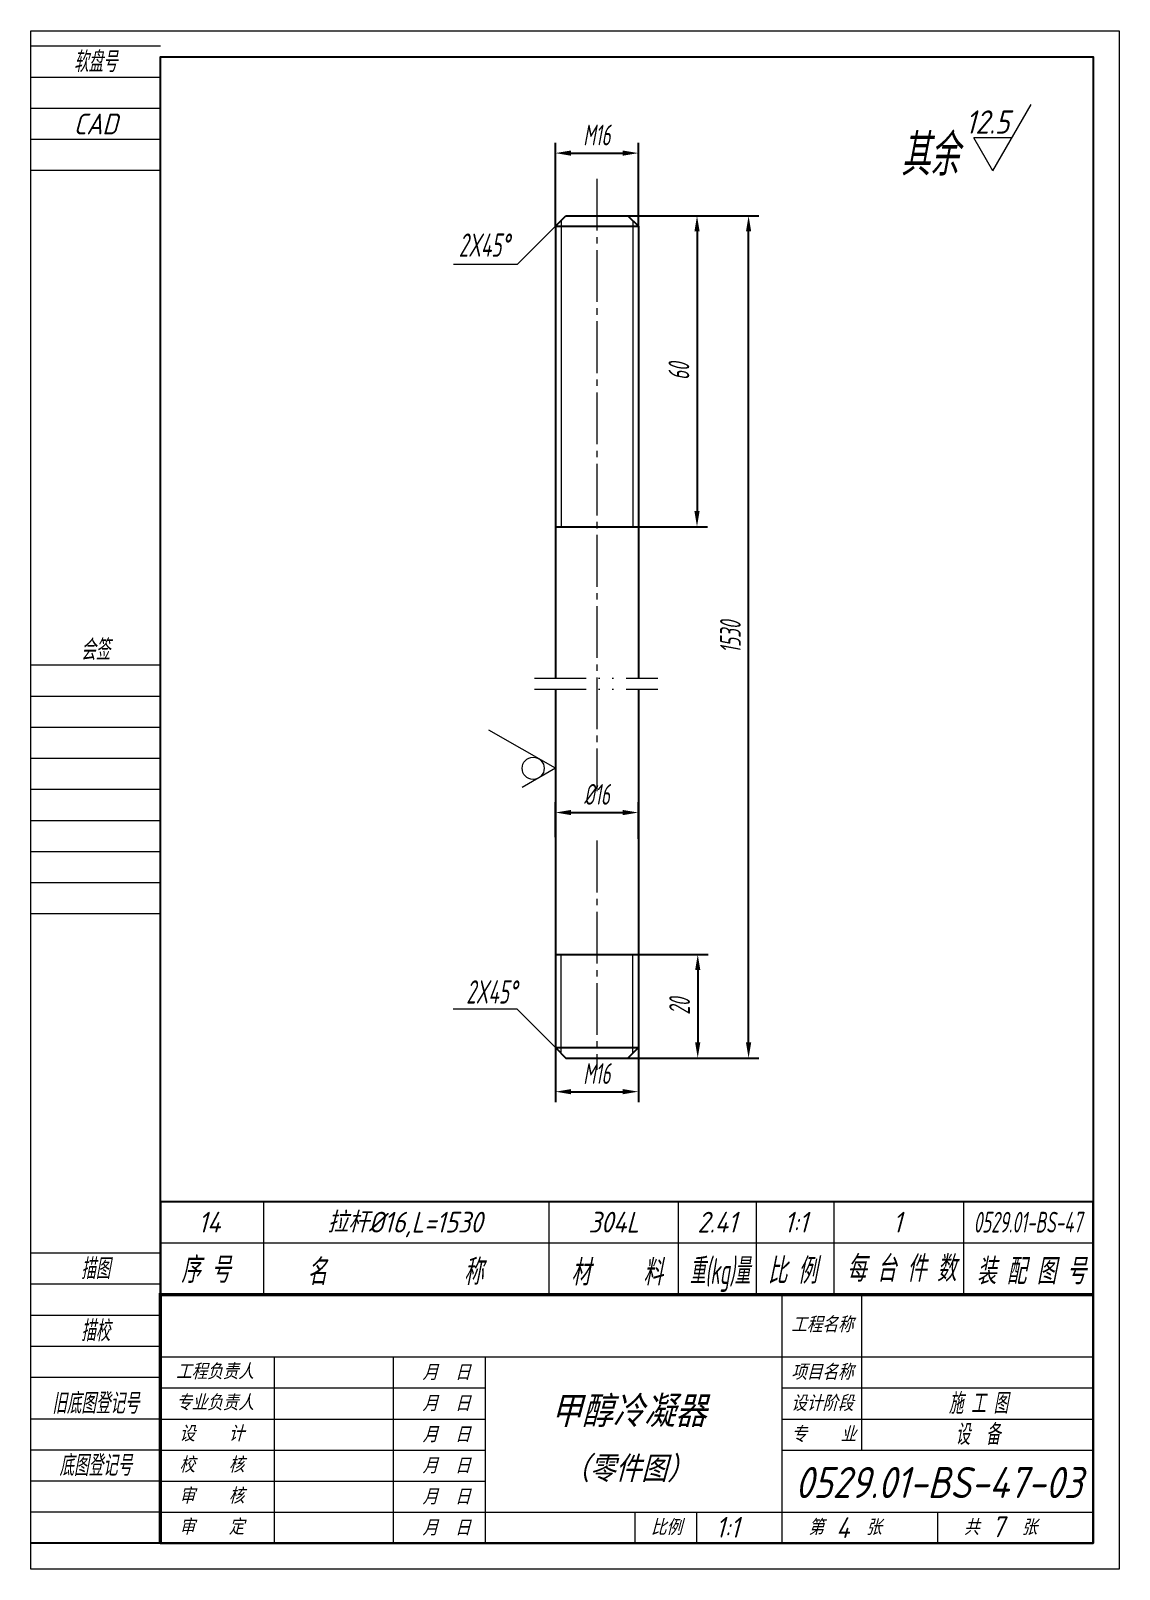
# Model space of a CAD drawing. Header units: millimetres. Extents: x 1265 to 1475, y 783 to 1080.
import ezdxf
from ezdxf.enums import TextEntityAlignment as Align

# ---------------------------------------------------------------- set-up
doc = ezdxf.new("R2010")
doc.units = ezdxf.units.MM
doc.header["$PDMODE"] = 3
doc.linetypes.add('GEN4A', pattern=[17.5, 10, -2.5, 0, -2.5, 0, -2.5])
doc.linetypes.add('GEN7', pattern=[13.75, 10, -1.25, 1.25, -1.25])
for name, color, linetype, lineweight in [('4', 3, 'Continuous', 18), ('4A', 3, 'GEN4A', 18), ('5', 3, 'Continuous', 18), ('6', 2, 'Continuous', 18), ('7', 4, 'GEN7', 18), ('8', 1, 'Continuous', 18), ('RAHM2', 1, 'Continuous', 18), ('RAHM3', 2, 'Continuous', 18), ('TILE1', 5, 'Continuous', 18)]:
    doc.layers.add(name, color=color, linetype=linetype, lineweight=lineweight)
doc.styles.add('HZ', font='gbeitc.shx', dxfattribs={"width": 0.7, "bigfont": 'hztxt.shx'})
doc.styles.add('HZTXT', font='gbeitc.shx', dxfattribs={"bigfont": 'hztxt.shx'})
doc.styles.add('ROMANC', font='gbeitc.shx', dxfattribs={"bigfont": 'hztxt.shx'})
doc.styles.get("Standard").update_dxf_attribs({"font": 'gbeitc.shx', "bigfont": 'hztxt.shx'})
doc.dimstyles.new('GEN-ISO', dxfattribs={"dimtxt": 4, "dimasz": 3, "dimexe": 2, "dimexo": 0, "dimgap": 1.5, "dimtad": 1, "dimzin": 0, "dimdsep": 46, "dimtxsty": 'HZ', "dimcen": 0, "dimdle": 6, "dimclrd": 256, "dimclre": 256, "dimclrt": 2, "dimadec": 0, "dimazin": 0, "dimtfac": 1, "dimtmove": 0, "dimatfit": 2, "dimldrblk": 'CLOSED', "dimfxl": 0, "dimtolj": 1, "dimtzin": 0, "dimarcsym": 0})

# ---------------------------------------------------------------- blocks, each defined once
blk = doc.blocks.new('*D21')
at = {"layer": '5', "lineweight": -2}
for p, q in [((1380.72, 1044.46), (1396.04, 1044.46)), ((1394.04, 1041.46), (1394.04, 987.46)), ((1382.72, 984.46), (1396.04, 984.46))]:
    blk.add_line(p, q, dxfattribs=at)
at = {"layer": '5'}
for points in [[(1393.54, 1041.46), (1394.54, 1041.46), (1394.04, 1044.46)], [(1393.54, 987.46), (1394.54, 987.46), (1394.04, 984.46)]]:
    blk.add_solid(points, dxfattribs=at)
at = {"layer": 'Defpoints', "color": 0}
for p in [(1380.72, 1044.46), (1382.72, 984.46), (1394.04, 984.46)]:
    blk.add_point(p, dxfattribs=at)
at = {"layer": '5', "color": 2, "insert": (1390.54, 1014.46), "char_height": 4, "attachment_point": 5, "rotation": 90, "style": 'HZ'}
blk.add_mtext('\\A1;60', dxfattribs=at)
blk = doc.blocks.new('_CLOSED')
at = {"color": 0, "linetype": 'ByBlock', "lineweight": -2}
for p, q in [((-1, 0.166667), (0, 0)), ((-1, 0.166667), (-1, -0.166667)), ((0, 0), (-1, -0.166667)), ((0, 0), (-1, 0))]:
    blk.add_line(p, q, dxfattribs=at)
blk = doc.blocks.new('*D22')
at = {"layer": '5', "lineweight": -2}
for p, q in [((1382.72, 901.89), (1396.18, 901.89)), ((1394.18, 898.89), (1394.18, 884.89)), ((1380.72, 881.89), (1396.18, 881.89))]:
    blk.add_line(p, q, dxfattribs=at)
at = {"layer": '5'}
for points in [[(1393.68, 898.89), (1394.68, 898.89), (1394.18, 901.89)], [(1393.68, 884.89), (1394.68, 884.89), (1394.18, 881.89)]]:
    blk.add_solid(points, dxfattribs=at)
at = {"layer": 'Defpoints', "color": 0}
for p in [(1382.72, 901.89), (1380.72, 881.89), (1394.18, 881.89)]:
    blk.add_point(p, dxfattribs=at)
at = {"layer": '5', "color": 2, "insert": (1390.68, 891.89), "char_height": 4, "attachment_point": 5, "rotation": 90, "style": 'HZ'}
blk.add_mtext('\\A1;20', dxfattribs=at)
blk = doc.blocks.new('*D23')
at = {"layer": '5', "lineweight": -2}
for p, q in [((1380.72, 1044.46), (1405.99, 1044.46)), ((1403.99, 884.89), (1403.99, 1041.46)), ((1380.72, 881.89), (1405.99, 881.89))]:
    blk.add_line(p, q, dxfattribs=at)
at = {"layer": '5'}
for points in [[(1403.49, 1041.46), (1404.49, 1041.46), (1403.99, 1044.46)], [(1403.49, 884.89), (1404.49, 884.89), (1403.99, 881.89)]]:
    blk.add_solid(points, dxfattribs=at)
at = {"layer": 'Defpoints', "color": 0}
for p in [(1380.72, 1044.46), (1403.99, 1044.46), (1380.72, 881.89)]:
    blk.add_point(p, dxfattribs=at)
at = {"layer": '5', "color": 2, "insert": (1400.49, 963.18), "char_height": 4, "attachment_point": 5, "rotation": 90, "style": 'HZ'}
blk.add_mtext('\\A1;1530', dxfattribs=at)
blk = doc.blocks.new('GB-A4')
blk.add_line((115, 7), (90, 7))
blk.add_lwpolyline([(115, 7), (115, 294), (295, 294), (295, 7)], close=True)
at = {"layer": 'RAHM2'}
for p, q in [((115, 290), (90, 290)), ((115, 278), (90, 278)), ((115, 170.5), (90, 170.5)), ((115, 158.5), (90, 158.5)), ((115, 146.5), (90, 146.5)), ((115, 134.5), (90, 134.5)), ((115, 57), (90, 57)), ((115, 45), (90, 45)), ((115, 31), (90, 31)), ((115, 19), (90, 19)), ((115, 13), (90, 13))]:
    blk.add_line(p, q, dxfattribs=at)
at = {"layer": 'RAHM3'}
for p, q in [((115, 296), (90, 296)), ((115, 284), (90, 284)), ((115, 272), (90, 272)), ((115, 176.5), (90, 176.5)), ((115, 164.5), (90, 164.5)), ((115, 152.5), (90, 152.5)), ((115, 140.5), (90, 140.5)), ((115, 128.5), (90, 128.5)), ((115, 63), (90, 63)), ((115, 51), (90, 51)), ((115, 39), (90, 39)), ((115, 25), (90, 25))]:
    blk.add_line(p, q, dxfattribs=at)
at = {"layer": 'TILE1'}
blk.add_line((90, 2), (90, 299), dxfattribs=at)
blk.add_lwpolyline([(90, 299), (300, 299), (300, 2), (90, 2)], dxfattribs=at)
for tag, p in [('MAX', (300, 301)), ('RU', (295, 296)), ('INSERT', (295, 7))]:
    blk.add_attdef(tag, p, '', height=3.5)
at = {"layer": 'RAHM2', "char_height": 4, "attachment_point": 8}
for s, insert, width, style in [('软盘号', (102.5, 291), 17.4835, 'HZ'), ('CAD', (102.5, 279), 12.5019, 'ROMANC'), ('会签', (102.5, 177.5), 11.6477, 'HZ'), ('描图', (102.5, 58), 11.6477, 'HZ'), ('描校', (102.5, 46), 11.6477, 'HZ'), ('旧底图登记号', (102.5, 32), 34.991, 'HZ'), ('底图登记号', (102.5, 20), 29.1552, 'HZ')]:
    blk.add_mtext(s, dxfattribs=dict(at, insert=insert, width=width, style=style))
blk = doc.blocks.new('*D24')
at = {"layer": '5', "lineweight": -2}
for p, q in [((1366.72, 883.89), (1366.72, 873.39)), ((1382.72, 883.89), (1382.72, 873.39)), ((1369.72, 875.39), (1379.72, 875.39))]:
    blk.add_line(p, q, dxfattribs=at)
at = {"layer": '5'}
for points in [[(1369.72, 875.89), (1369.72, 874.89), (1366.72, 875.39)], [(1379.72, 875.89), (1379.72, 874.89), (1382.72, 875.39)]]:
    blk.add_solid(points, dxfattribs=at)
at = {"layer": 'Defpoints', "color": 0}
for p in [(1366.72, 883.89), (1382.72, 883.89), (1382.72, 875.39)]:
    blk.add_point(p, dxfattribs=at)
at = {"layer": '5', "color": 2, "insert": (1374.72, 878.89), "char_height": 4, "attachment_point": 5, "style": 'HZ'}
blk.add_mtext('\\A1;M16', dxfattribs=at)
blk = doc.blocks.new('GEFROG8')
at = {"color": 0}
for q in [(5.714286, 10), (-2.857143, 5)]:
    blk.add_line((0, 0), q, dxfattribs=at)
blk.add_circle((0, 3.341936), 1.658064, dxfattribs=at)
for tag, p in [('GEFROU2', (2.45, 10.1)), ('GEFROU1', (2.45, 5.6))]:
    blk.add_attdef(tag, text='', height=3.5, dxfattribs=at).set_placement(p, align=Align.RIGHT)
blk.add_attdef('GEFROU0', (0, 0), '', height=1, dxfattribs=at)
blk = doc.blocks.new('*D25')
at = {"layer": '5', "lineweight": -2}
for p, q in [((1366.72, 924.51), (1366.72, 931.28)), ((1382.72, 924.19), (1382.72, 931.28)), ((1369.72, 929.28), (1379.72, 929.28))]:
    blk.add_line(p, q, dxfattribs=at)
at = {"layer": '5'}
for points in [[(1369.72, 929.78), (1369.72, 928.78), (1366.72, 929.28)], [(1379.72, 929.78), (1379.72, 928.78), (1382.72, 929.28)]]:
    blk.add_solid(points, dxfattribs=at)
at = {"layer": 'Defpoints', "color": 0}
for p in [(1382.72, 929.28), (1366.72, 924.51), (1382.72, 924.19)]:
    blk.add_point(p, dxfattribs=at)
at = {"layer": '5', "color": 2, "insert": (1374.72, 932.78), "char_height": 4, "attachment_point": 5, "style": 'HZ'}
blk.add_mtext('\\A1;%%C16', dxfattribs=at)
blk = doc.blocks.new('*D26')
at = {"layer": '5', "lineweight": -2}
for p, q in [((1366.72, 1042.46), (1366.72, 1058.58)), ((1382.72, 1042.46), (1382.72, 1058.58)), ((1369.72, 1056.58), (1379.72, 1056.58))]:
    blk.add_line(p, q, dxfattribs=at)
at = {"layer": '5'}
for points in [[(1369.72, 1057.08), (1369.72, 1056.08), (1366.72, 1056.58)], [(1379.72, 1057.08), (1379.72, 1056.08), (1382.72, 1056.58)]]:
    blk.add_solid(points, dxfattribs=at)
at = {"layer": 'Defpoints', "color": 0}
for p in [(1382.72, 1056.58), (1366.72, 1042.46), (1382.72, 1042.46)]:
    blk.add_point(p, dxfattribs=at)
at = {"layer": '5', "color": 2, "insert": (1374.72, 1060.08), "char_height": 4, "attachment_point": 5, "style": 'HZ'}
blk.add_mtext('\\A1;M16', dxfattribs=at)
blk = doc.blocks.new('GEFROG4')
at = {"color": 0}
for p, q in [((0, 0), (5.714286, 10)), ((0, 0), (-2.857143, 5)), ((2.857143, 5), (-2.857143, 5))]:
    blk.add_line(p, q, dxfattribs=at)
for tag, p in [('GEFROU2', (2.416099, 10.1)), ('GEFROU1', (2.45, 5.6))]:
    blk.add_attdef(tag, text='', height=3.5, dxfattribs=at).set_placement(p, align=Align.RIGHT)
blk.add_attdef('GEFROU0', (0, 0), '', height=1, dxfattribs=at)

msp = doc.modelspace()

# ---------------------------------------------------------------- linework, layer by layer
for p, q in [((1366.723, 1042.464), (1368.723, 1044.464)), ((1368.723, 1044.464), (1380.723, 1044.464)), ((1380.723, 1044.464), (1382.723, 1042.464)), ((1366.723, 1042.464), (1366.723, 955.229)), ((1366.723, 1042.464), (1382.723, 1042.464)), ((1382.723, 1042.464), (1382.723, 955.229)), ((1366.723, 984.464), (1382.723, 984.464)), ((1366.723, 953.119), (1366.723, 883.892)), ((1382.723, 953.119), (1382.723, 883.892)), ((1366.723, 901.892), (1382.723, 901.892)), ((1366.723, 883.892), (1382.723, 883.892)), ((1366.723, 883.892), (1368.723, 881.892)), ((1380.723, 881.892), (1382.723, 883.892)), ((1368.723, 881.892), (1380.723, 881.892)), ((1290.49, 854.203), (1470.499, 854.203)), ((1290.499, 854.203), (1290.499, 836.202)), ((1470.499, 788.199), (1470.499, 854.203)), ((1470.499, 788.199), (1470.499, 836.202)), ((1290.49, 788.199), (1470.499, 788.199))]:
    msp.add_line(p, q)
msp.add_lwpolyline([(1290.49, 788.199, 0.6, 0.6, 0), (1290.49, 836.199, 0.6, 0.6, 0), (1470.49, 836.199, 0.6, 0.6, 0)], format="xyseb")
at = {"layer": '4'}
for p, q in [((1367.806, 1043.547), (1367.806, 984.464)), ((1381.641, 1043.547), (1381.641, 984.464)), ((1367.806, 882.81), (1367.806, 901.892)), ((1381.641, 882.81), (1381.641, 901.892))]:
    msp.add_line(p, q, dxfattribs=at)
at = {"layer": '4A'}
for p, q in [((1362.669, 955.229), (1386.497, 955.229)), ((1362.669, 953.119), (1386.497, 953.119))]:
    msp.add_line(p, q, dxfattribs=at)
at = {"layer": '5'}
for points in [[(1366.746, 1042.483), (1359.332, 1035.074), (1347.042, 1035.074)], [(1366.723, 883.892), (1359.309, 891.301), (1347.019, 891.301)]]:
    msp.add_lwpolyline(points, dxfattribs=at)
at = {"layer": '7'}
for p, q in [((1374.723, 1051.626), (1374.723, 933.432)), ((1374.723, 923.868), (1374.723, 879.592))]:
    msp.add_line(p, q, dxfattribs=at)
at = {"layer": '8'}
for p, q in [((1310.491, 836.202), (1310.491, 854.203)), ((1365.493, 836.202), (1365.493, 854.203)), ((1390.495, 836.202), (1390.495, 854.203)), ((1405.495, 836.202), (1405.495, 854.203)), ((1420.496, 836.202), (1420.496, 854.203)), ((1445.497, 836.202), (1445.497, 854.203)), ((1290.49, 846.202), (1470.499, 846.202)), ((1410.49, 788.199), (1410.49, 836.199)), ((1425.872, 806.199), (1425.872, 836.199)), ((1290.49, 824.199), (1470.49, 824.199)), ((1312.49, 788.199), (1312.49, 824.199)), ((1335.49, 788.199), (1335.49, 824.199)), ((1353.212, 788.199), (1353.212, 824.199)), ((1290.49, 818.199), (1353.212, 818.199)), ((1410.49, 818.199), (1470.49, 818.199)), ((1290.49, 812.199), (1353.212, 812.199)), ((1410.49, 812.199), (1470.49, 812.199)), ((1290.49, 806.199), (1353.212, 806.199)), ((1410.49, 806.199), (1470.49, 806.199)), ((1290.49, 800.199), (1353.212, 800.199)), ((1290.49, 794.199), (1470.49, 794.199)), ((1382.048, 794.199), (1382.048, 788.199)), ((1393.958, 794.199), (1393.958, 788.199)), ((1440.49, 788.199), (1440.49, 794.199))]:
    msp.add_line(p, q, dxfattribs=at)

# ---------------------------------------------------------------- block references
msp.add_blockref('GB-A4', (1175.499, 781.199))
at = {"layer": '6', "linetype": 'Continuous'}
ref = msp.add_blockref('GEFROG4', (1451.134, 1053.133), dxfattribs=dict(at, xscale=1.285714285714221, yscale=1.285714285714334, zscale=1.285714285714286))
ref.add_attrib('GEFROU1', '12.5', dxfattribs={"layer": '0', "color": 0, "height": 4.5}).set_placement((1454.284, 1060.333), align=Align.RIGHT)
at = {"layer": '6', "linetype": 'Continuous', "xscale": 1.285714285714334, "yscale": 1.285714285714334, "zscale": 1.285714285714286, "rotation": 90}
msp.add_blockref('GEFROG8', (1366.723, 937.815), dxfattribs=at)

# ---------------------------------------------------------------- texts
at = {"layer": '6', "style": 'HZ'}
for s, insert, char_height, width, attachment_point in [('其余', (1433.369, 1052.229), 8, 23.29536, 7), ('2X45%%D', (1357.832, 1036.574), 4.5, 19.72296, 9), ('2X45%%D', (1359.269, 892.401), 4.5, 19.72296, 9), ('施 工 图', (1442.586, 813.199), 4, 23.34336, 7), ('设  备', (1443.894, 807.199), 4, 17.50752, 7)]:
    msp.add_mtext(s, dxfattribs=dict(at, insert=insert, char_height=char_height, width=width, attachment_point=attachment_point))
at = {"layer": '6', "color": 2, "style": 'HZ'}
for tag, text, height, p in [('甲醇冷凝器', 'TZMC', 6, (1380.705, 810.645)), ('（零件图）', 'TZMC2', 5, (1380.705, 800.071)), ('0529.01-BS-47-03', 'TH', 6, (1440.655, 796.943)), ('4', 'TZXH', 4, (1422.156, 789.221)), ('7', 'TZZS', 4, (1452.082, 789.383))]:
    msp.add_attdef(tag, text=text, height=height, dxfattribs=at).set_placement(p, align=Align.CENTER)
msp.add_attdef('1:1', (1397.645, 789.302), 'BL', height=4, dxfattribs=at)
at = {"layer": '8'}
for s, insert, char_height, width, attachment_point, style in [('{\\W0.75;序 号}', (1299.258, 840.973), 5, 19.51929, 5, 'HZ'), ('{\\W0.75;名             称}', (1335.8, 840.584), 5, 66.58157, 5, 'HZ'), ('{\\W0.75;材     料}', (1378.56, 840.468), 5, 35.20671, 5, 'HZ'), ('{\\W0.6;重(kg)量}', (1398.461, 840.003), 5, 25.05789, 5, 'HZ'), ('{\\W0.75;比 例}', (1412.435, 840.8), 5, 19.51929, 5, 'HZ'), ('{\\W0.75;每 台 件 数}', (1433.493, 841.216), 5, 42.99043, 5, 'HZ'), ('{\\W0.75;装 配 图 号}', (1458.539, 840.688), 5, 42.99043, 5, 'HZ'), ('工程名称', (1412.173, 828.928), 3, 24.96189, 7, 'HZTXT'), ('工程负责人', (1293.485, 819.862), 3, 31.20686, 7, 'HZTXT'), ('月  日', (1341.042, 819.694), 3, 18.73491, 7, 'HZTXT'), ('项目名称', (1412.173, 819.755), 3, 24.96189, 7, 'HZTXT'), ('专业负责人', (1293.485, 813.862), 3, 31.20686, 7, 'HZTXT'), ('月  日', (1341.042, 813.694), 3, 18.73491, 7, 'HZTXT'), ('设计阶段', (1412.173, 813.733), 3, 24.96189, 7, 'HZTXT'), ('设    计', (1294.133, 807.862), 3, 24.99789, 7, 'HZTXT'), ('月  日', (1341.042, 807.694), 3, 18.73491, 7, 'HZTXT'), ('专    业', (1412.173, 807.733), 3, 24.99789, 7, 'HZTXT'), ('校    核', (1294.133, 801.862), 3, 24.99789, 7, 'HZTXT'), ('月  日', (1341.042, 801.694), 3, 18.73491, 7, 'HZTXT'), ('审    核', (1294.133, 795.862), 3, 24.99789, 7, 'HZTXT'), ('月  日', (1341.042, 795.694), 3, 18.73491, 7, 'HZTXT'), ('审    定', (1294.133, 789.862), 3, 24.99789, 7, 'HZTXT'), ('比例', (1385.094, 789.782), 3, 12.47194, 7, 'HZTXT'), ('第     张', (1415.49, 789.782), 3, 28.12937, 7, 'HZTXT'), ('共     张', (1445.49, 789.782), 3, 28.12937, 7, 'HZTXT'), ('月  日', (1341.042, 789.694), 3, 18.73491, 7, 'HZTXT')]:
    msp.add_mtext(s, dxfattribs=dict(at, insert=insert, char_height=char_height, width=width, attachment_point=attachment_point, style=style))
at = {"layer": 'RAHM3', "style": 'HZ'}
for tag, text, p in [('拉杆%%C16,L=1530', 'LJMC', (1337.644, 850.203)), ('14', 'JH', (1299.934, 850.203)), ('304L', 'CL', (1377.977, 850.203)), ('2.41', 'ZL', (1397.914, 850.203)), ('1:1', 'BL', (1413.119, 850.203)), ('1', 'MTJS', (1432.685, 850.203))]:
    msp.add_attdef(tag, text=text, height=4, dxfattribs=at).set_placement(p, align=Align.MIDDLE_CENTER)
at = {"layer": 'RAHM3', "style": 'HZ', "width": 0.7}
msp.add_attdef('0529.01-BS-47', text='ZPTH', height=4, dxfattribs=at).set_placement((1457.865, 850.203), align=Align.MIDDLE_CENTER)

# ---------------------------------------------------------------- dimensions: what is measured, and where the dimension line sits
at = {"layer": '5'}
for base, p1, p2, text, picture, middle in [((1382.723, 1056.583), (1366.723, 1042.464), (1382.723, 1042.464), 'M16', '*D26', (1374.723, 1060.083)), ((1382.723, 929.281), (1366.723, 924.505), (1382.723, 924.187), '%%C16', '*D25', (1374.723, 932.781)), ((1382.723, 875.392), (1366.723, 883.892), (1382.723, 883.892), 'M16', '*D24', (1374.723, 878.892))]:
    dim = msp.add_linear_dim(base=base, p1=p1, p2=p2, text=text, dimstyle='GEN-ISO', override={"dimaunit": 1}, dxfattribs=at)
    dim.commit()
    dim.dimension.update_dxf_attribs({"geometry": picture, "text_midpoint": middle})
for base, p1, p2, text, picture, middle in [((1394.036, 984.464), (1380.723, 1044.464), (1382.723, 984.464), '60', '*D21', (1390.536, 1014.464)), ((1403.987, 1044.464), (1380.723, 881.892), (1380.723, 1044.464), '1530', '*D23', (1400.487, 963.178)), ((1394.182, 881.892), (1382.723, 901.892), (1380.723, 881.892), '20', '*D22', (1390.682, 891.892))]:
    dim = msp.add_linear_dim(base=base, p1=p1, p2=p2, angle=90, text=text, dimstyle='GEN-ISO', override={"dimaunit": 1}, dxfattribs=at)
    dim.commit()
    dim.dimension.update_dxf_attribs({"geometry": picture, "text_midpoint": middle})

doc.saveas('drawing.dxf')
